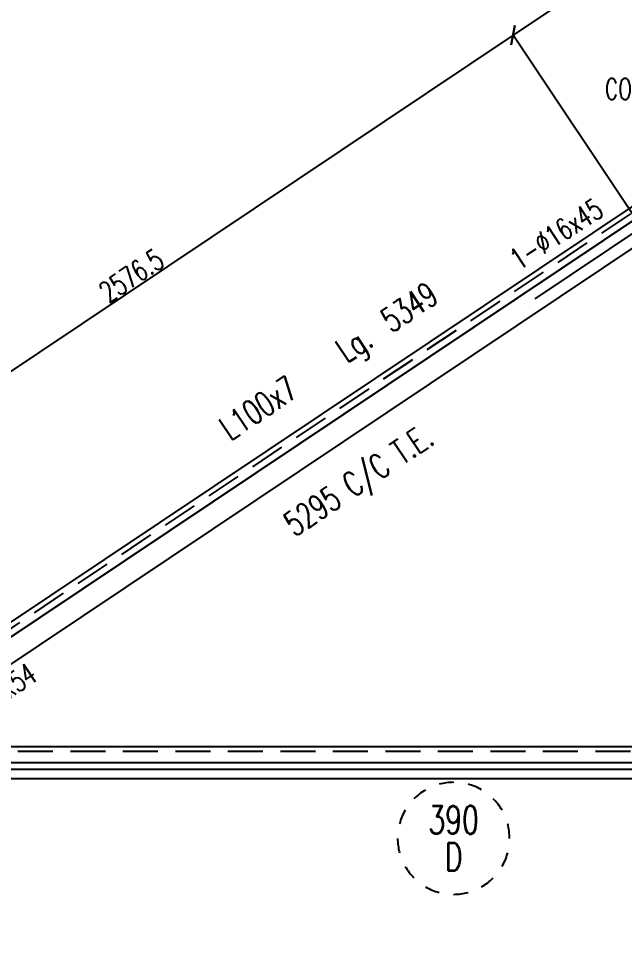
# Model space of a CAD drawing. Extents: x 512494 to 528714, y -34108 to -22628.
# Drawn here: x 520833 to 522565, y -28085 to -25457 of the extents above; entities that cross this region are included whole.
import ezdxf
from ezdxf.enums import TextEntityAlignment as Align

# ---------------------------------------------------------------- set-up
doc = ezdxf.new("R2010")
doc.units = 0
doc.header["$LTSCALE"] = 200
doc.header["$MEASUREMENT"] = 0
doc.linetypes.add('DASHED', pattern=[0.75, 0.5, -0.25])
doc.layers.get('0').update_dxf_attribs({"linetype": 'CONTINUOUS'})
for name, color, linetype in [('ASSI', 6, 'CONTINUOUS'), ('LINEA_ANG', 2, 'CONTINUOUS'), ('LS', 7, 'CONTINUOUS'), ('QT_MPR', 7, 'CONTINUOUS'), ('TESTI_A_P', 7, 'CONTINUOUS'), ('TRAT-Y', 7, 'DASHED')]:
    doc.layers.add(name, color=color, linetype=linetype)
doc.styles.add('QUOTE', font='ROMANS8.SHX', dxfattribs={"width": 0.7})
doc.styles.add('RQL', font='ROMANS8.SHX', dxfattribs={"width": 0.7})
doc.styles.add('RS', font='ROMANS8.shx', dxfattribs={"width": 0.7})
doc.styles.get("Standard").update_dxf_attribs({"font": 'ROMANS8.SHX', "width": 0.7})
doc.dimstyles.new('TRATTO', dxfattribs={"dimscale": 0, "dimtxt": 60, "dimasz": 40, "dimexe": 0, "dimexo": 0, "dimgap": 5, "dimtad": 1, "dimrnd": 0.5, "dimdsep": 46, "dimtxsty": 'RS', "dimblk1": 'OBLIQUE', "dimblk2": 'OBLIQUE', "dimsah": 1, "dimcen": 0.09, "dimclrd": 2, "dimclre": 2, "dimclrt": 7, "dimadec": 0, "dimazin": 0, "dimtfac": 1, "dimtix": 1, "dimtmove": 2, "dimatfit": 3, "dimfxl": 1, "dimtolj": 1, "dimtzin": 0, "dimarcsym": 0})

# ---------------------------------------------------------------- blocks, each defined once
blk = doc.blocks.new('ASSE98')
blk.add_line((0, 0), (1, 0))
at = {"color": 7, "style": 'QUOTE', "width": 0.5, "flags": 1}
for tag, p in [('TI', (1.38308, 6.82731)), ('DI_S', (1.38308, 6.42178)), ('D_S', (1.38308, 6.02092)), ('E_S', (1.38308, 5.68065)), ('NFORI', (1.36454, 5.29792)), ('ALAR', (1.36349, 4.93246)), ('FAM', (1.3775, 4.54645)), ('ALA', (1.38308, 4.19257)), ('DISP2', (1.38308, 3.84971)), ('DISP1', (1.38308, 3.50686)), ('PINZAF', (1.38308, 3.164)), ('PINZAI', (1.38308, 2.82114)), ('TRP', (1.38308, 2.47829)), ('NP', (1.38308, 2.13543)), ('SV', (1.38308, 1.79257)), ('PESO', (1.38308, 1.44971)), ('QUA', (1.38308, 1.10686)), ('LUN', (1.38308, 0.764)), ('PROF', (1.38308, 0.42114)), ('POS', (1.38308, 0.07829))]:
    blk.add_attdef(tag, p, '', height=0.2, dxfattribs=at)
at = {"color": 7, "flags": 1}
for tag, p in [('LAV1', (3.07431, 6.82847)), ('LAV2', (3.07431, 6.49513)), ('LAV3', (3.07431, 6.1618)), ('LAV4', (3.07431, 5.82847)), ('LAV5', (3.07431, 5.49513)), ('LAV6', (3.07431, 5.1618)), ('LAV7', (3.07431, 4.82847)), ('LAV8', (3.07431, 4.49513)), ('LAV9', (3.07431, 4.1618)), ('LAV10', (3.07431, 3.82847))]:
    blk.add_attdef(tag, p, '', height=0.2, dxfattribs=at)
blk = doc.blocks.new('_OBLIQUE')
at = {"color": 0, "linetype": 'ByBlock'}
blk.add_line((-0.5, -0.5), (0.5, 0.5), dxfattribs=at)
blk = doc.blocks.new('*D20')
at = {"layer": 'LS', "color": 2, "lineweight": -2, "transparency": 16777216}
for p, q in [((520274.6, -27582.6), (520274.6, -28370.3)), ((525416.2, -27582.6), (525416.2, -28370.3)), ((520274.6, -28370.3), (525416.2, -28370.3))]:
    blk.add_line(p, q, dxfattribs=at)
at = {"layer": 'LS', "color": 2, "lineweight": -2, "transparency": 16777216, "xscale": 40, "yscale": 40, "zscale": 40, "rotation": 180}
blk.add_blockref('_OBLIQUE', (520274.6, -28370.3), dxfattribs=at)
at = {"layer": 'LS', "color": 2, "lineweight": -2, "transparency": 16777216, "xscale": 40, "yscale": 40, "zscale": 40}
blk.add_blockref('_OBLIQUE', (525416.2, -28370.3), dxfattribs=at)
at = {"layer": 'LS', "color": 7, "transparency": 16777216, "insert": (522845.4, -28335.3), "char_height": 60, "attachment_point": 5, "style": 'RS'}
blk.add_mtext('\\A1;5141.5', dxfattribs=at)
blk = doc.blocks.new('*D146')
at = {"layer": 'QT_MPR', "color": 2, "lineweight": -2, "transparency": 16777216}
for p, q in [((524413.3, -24055.1), (522246.4, -25504.6)), ((524780.7, -24604.3), (524413.3, -24055.1)), ((522613.9, -26053.9), (522246.4, -25504.6))]:
    blk.add_line(p, q, dxfattribs=at)
at = {"layer": 'QT_MPR', "color": 2, "lineweight": -2, "transparency": 16777216, "xscale": 40, "yscale": 40, "zscale": 40}
for p, rotation in [((524413.3, -24055.1), 33.78071039350285), ((522246.4, -25504.6), 213.7807103935029)]:
    blk.add_blockref('_OBLIQUE', p, dxfattribs=dict(at, rotation=rotation))
at = {"layer": 'QT_MPR', "color": 7, "transparency": 16777216, "insert": (523310.4, -24750.7), "char_height": 60, "attachment_point": 5, "rotation": 33.7807, "style": 'RS'}
blk.add_mtext('\\A1;2607', dxfattribs=at)
blk = doc.blocks.new('*D147')
at = {"layer": 'QT_MPR', "color": 2, "lineweight": -2, "transparency": 16777216}
for p, q in [((522246.4, -25504.6), (520104.9, -26937.2)), ((522613.9, -26053.9), (522246.4, -25504.6)), ((520455.7, -27461.5), (520104.9, -26937.2))]:
    blk.add_line(p, q, dxfattribs=at)
at = {"layer": 'QT_MPR', "color": 2, "lineweight": -2, "transparency": 16777216, "xscale": 40, "yscale": 40, "zscale": 40}
for p, rotation in [((522246.4, -25504.6), 33.78071039350285), ((520104.9, -26937.2), 213.7807103935029)]:
    blk.add_blockref('_OBLIQUE', p, dxfattribs=dict(at, rotation=rotation))
at = {"layer": 'QT_MPR', "color": 7, "transparency": 16777216, "insert": (521156.2, -26191.8), "char_height": 60, "attachment_point": 5, "rotation": 33.7807, "style": 'RS'}
blk.add_mtext('\\A1;2576.5', dxfattribs=at)
blk = doc.blocks.new('bull')
at = {"style": 'RS', "width": 0.7, "flags": 1}
for tag, p in [('NN', (-12.25, 0)), ('DIAMETRO', (0, -4.86)), ('SERRAGGIO', (0, -9.71)), ('LUNGHEZZA', (0, -14.57)), ('NB', (0, -19.43)), ('TIPO', (0, -24.12)), ('EL', (-0.14, -29))]:
    blk.add_attdef(tag, p, '', height=3, dxfattribs=at)
at = {"style": 'RS', "width": 0.7}
blk.add_attdef('BULLONE', (0, 0), '', height=3, dxfattribs=at)
blk = doc.blocks.new('www')
at = {"linetype": 'Continuous'}
for start, end in [(90, 105), (120, 135), (60, 75), (30, 45), (150, 165), (0, 15), (180, 195), (330, 345), (210, 225), (300, 315), (240, 255), (270, 285)]:
    blk.add_arc((0, 0), 8, start, end, dxfattribs=at)
at = {"color": 3, "style": 'RQL', "width": 0.7}
for tag, p in [('POS3', (0, 0.65)), ('POS2', (0, -4.63))]:
    blk.add_attdef(tag, text='', height=4, dxfattribs=at).set_placement(p, align=Align.CENTER)
at = {"style": 'RQL', "width": 0.7, "flags": 1}
blk.add_attdef('TIPO', text='', height=3, dxfattribs=at).set_placement((0, 0), align=Align.MIDDLE_CENTER)

msp = doc.modelspace()

# ---------------------------------------------------------------- linework, layer by layer
at = {"layer": 'LINEA_ANG'}
for p, q in [((524818.128, -24501.127), (520372.19, -27475.255)), ((520472.675, -27528.348), (524873.729, -24584.244)), ((525431.908, -27537.62), (520177.908, -27537.62)), ((520177.908, -27627.62), (525431.908, -27627.62))]:
    msp.add_line(p, q, dxfattribs=at)
at = {"layer": 'LS', "color": 6}
for p, q in [((520274.641, -27582.62), (524815.146, -24545.23)), ((522309.406, -26257.645), (524780.729, -24604.35)), ((520204.641, -27582.62), (525416.18, -27582.62)), ((525404.761, -27602.62), (520312.391, -27602.62))]:
    msp.add_line(p, q, dxfattribs=at)
at = {"layer": 'TRAT-Y'}
for p, q in [((524826.468, -24513.594), (520380.53, -27487.723)), ((525431.908, -27550.62), (520177.908, -27550.62))]:
    msp.add_line(p, q, dxfattribs=at)

# ---------------------------------------------------------------- block references
at = {"layer": 'ASSI'}
ref = msp.add_blockref('ASSE98', (524837.588, -24530.218), dxfattribs=dict(at, xscale=5349, rotation=213.7807103935028))
ref.add_attrib('PROF', 'L100x7', (521439.193, -26665.23), dxfattribs={"layer": '0', "color": 2, "height": 70, "rotation": 33.78071, "style": 'QUOTE', "width": 0.7})
ref.add_attrib('LUN', '5349', (521899.551, -26357.271), dxfattribs={"layer": '0', "color": 2, "height": 70, "rotation": 33.78071, "style": 'QUOTE', "width": 0.7})
ref.add_attrib('PESO', '5295 C/C T.E.', (521622.678, -26939.516), dxfattribs={"layer": '0', "color": 2, "height": 70, "rotation": 33.78071, "style": 'QUOTE', "width": 0.7})
ref.add_attrib('SV', 'Lg.', (521771.44, -26442.971), dxfattribs={"layer": '0', "color": 2, "height": 70, "rotation": 33.78071, "style": 'QUOTE', "width": 0.7})
ref.add_attrib('LAV1', 'CB 54x54', (520659.587, -27499.727), dxfattribs={"layer": '0', "color": 7, "height": 60, "rotation": 33.78071, "width": 0.7})
at = {"layer": 'ASSI', "xscale": 5254, "rotation": 180}
msp.add_blockref('ASSE98', (525431.908, -27537.62), dxfattribs=at)
at = {"layer": 'LS', "color": 7, "xscale": 20, "yscale": 20, "zscale": 20, "rotation": 32.93238721138133}
msp.add_blockref('bull', (522263.226, -26177.601), dxfattribs=at).add_auto_attribs({'BULLONE': '1-%%c16x45                '})
at = {"layer": 'LS', "color": 6, "xscale": 19.99999999499997, "yscale": 19.99999999499997, "zscale": 19.99999999499997}
msp.add_blockref('www', (522076.656, -27798.999), dxfattribs=at).add_auto_attribs({'POS3': '390', 'POS2': 'D'})

# ---------------------------------------------------------------- texts
at = {"layer": 'TESTI_A_P', "style": 'RS', "width": 0.7}
msp.add_text('COMME INDIQUE', height=60, dxfattribs=at).set_placement((522508.984, -25688.485))

# ---------------------------------------------------------------- dimensions: what is measured, and where the dimension line sits
at = {"layer": 'LS'}
dim = msp.add_linear_dim(base=(525416.18, -28370.269), p1=(520274.641, -27582.62), p2=(525416.18, -27582.62), dimstyle='TRATTO', override={"dimscale": 1}, dxfattribs=at)
dim.commit()
dim.dimension.update_dxf_attribs({"geometry": '*D20', "text_midpoint": (522845.411, -28335.269)})
at = {"layer": 'QT_MPR'}
for base, p1, p2, text, picture, middle in [((522246.43, -25504.569), (524780.727, -24604.349), (522613.924, -26053.925), '2607', '*D146', (523310.39, -24750.719)), ((520104.879, -26937.169), (522613.924, -26053.925), (520455.654, -27461.531), '2576.5', '*D147', (521156.194, -26191.778))]:
    dim = msp.add_linear_dim(base=base, p1=p1, p2=p2, angle=33.78071, text=text, dimstyle='TRATTO', override={"dimscale": 1}, dxfattribs=at)
    dim.commit()
    dim.dimension.update_dxf_attribs({"geometry": picture, "text_midpoint": middle, "dimtype": 160})

doc.saveas('drawing.dxf')
